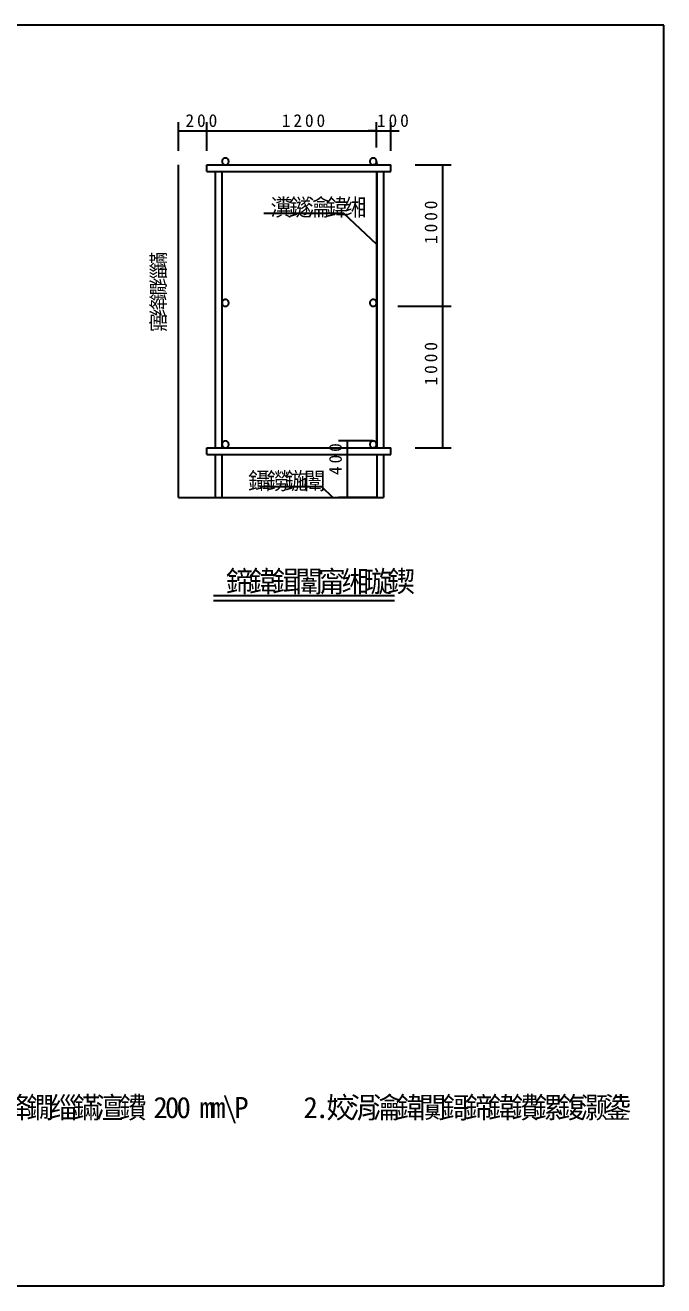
# Model space of a CAD drawing. Header units: metres. Extents: x 0 to 420, y 0 to 297.
# Drawn here: x 269.7 to 420, y 0 to 297 of the extents above; entities that cross this region are included whole.
import ezdxf

# ---------------------------------------------------------------- set-up
doc = ezdxf.new("R2010")
doc.units = ezdxf.units.M

msp = doc.modelspace()

# ---------------------------------------------------------------- linework, layer by layer
for p, q in [((420, 297), (0, 297)), ((420, 0), (420, 297)), ((305.72, 267.4), (305.72, 274.13)), ((312.38, 267.4), (312.38, 274.13)), ((312.38, 267.4), (312.38, 274.13)), ((352.38, 268.2), (352.38, 274.13)), ((352.38, 268.2), (352.38, 274.13)), ((355.72, 267.4), (355.72, 274.13)), ((305.72, 272.13), (312.38, 272.13)), ((312.38, 272.13), (352.38, 272.13)), ((352.38, 272.13), (350.38, 272.13)), ((352.38, 272.13), (355.72, 272.13)), ((355.72, 272.13), (357.72, 272.13)), ((352.38, 264.91), (352.42, 264.11)), ((352.42, 264.11), (352.42, 264.91)), ((305.72, 185.71), (305.72, 264.11)), ((312.38, 264.11), (355.72, 264.11)), ((312.38, 262.51), (312.38, 264.11)), ((312.38, 262.51), (355.72, 262.51)), ((314.38, 262.51), (314.38, 197.44)), ((315.98, 262.51), (315.98, 197.44)), ((352.42, 264.11), (351.58, 264.11)), ((352.42, 197.44), (352.42, 262.51)), ((352.42, 262.51), (352.42, 197.44)), ((354.02, 262.51), (354.02, 197.44)), ((355.72, 262.51), (355.72, 264.11)), ((361.49, 264.11), (369.92, 264.11)), ((367.92, 264.11), (367.92, 230.77)), ((344.71, 252.65), (325.83, 252.65)), ((352.42, 245.32), (344.71, 252.65)), ((357.36, 230.77), (369.92, 230.77)), ((357.36, 230.77), (369.92, 230.77)), ((367.92, 230.77), (367.92, 197.44)), ((351.58, 199.04), (343.43, 199.04)), ((345.43, 199.04), (345.43, 185.71)), ((312.38, 197.44), (355.72, 197.44)), ((312.38, 195.84), (312.38, 197.44)), ((351.58, 197.44), (352.42, 197.44)), ((352.42, 197.44), (351.58, 197.44)), ((352.38, 198.24), (352.42, 197.44)), ((352.42, 197.44), (352.42, 197.44)), ((355.72, 195.84), (355.72, 197.44)), ((361.49, 197.44), (369.92, 197.44)), ((312.38, 195.84), (355.72, 195.84)), ((314.38, 195.84), (314.38, 185.71)), ((315.98, 195.84), (315.98, 185.71)), ((352.42, 195.84), (352.42, 185.71)), ((354.02, 195.84), (354.02, 185.71)), ((339.47, 188.22), (324.85, 188.22)), ((342.12, 185.71), (339.47, 188.22)), ((305.72, 185.71), (354.02, 185.71)), ((352.42, 185.71), (343.43, 185.71)), ((313.99, 162.67), (356.62, 162.67)), ((313.99, 161.42), (356.62, 161.42)), ((0, 0), (420, 0))]:
    msp.add_line(p, q)
for points in [[(317.58, 264.91), (317.58, 264.98), (317.57, 265.06), (317.55, 265.14), (317.52, 265.21), (317.49, 265.28), (317.45, 265.35), (317.4, 265.41), (317.35, 265.47), (317.29, 265.52), (317.23, 265.57), (317.16, 265.61), (317.09, 265.64), (317.01, 265.67), (316.94, 265.69), (316.86, 265.7), (316.78, 265.71), (316.7, 265.7), (316.63, 265.69), (316.55, 265.67), (316.48, 265.64), (316.4, 265.61), (316.34, 265.57), (316.27, 265.52), (316.22, 265.47), (316.16, 265.41), (316.12, 265.35), (316.08, 265.28), (316.04, 265.21), (316.02, 265.14), (316, 265.06), (315.99, 264.98), (315.98, 264.91), (315.99, 264.83), (316, 264.75), (316.02, 264.67), (316.04, 264.6), (316.08, 264.53), (316.12, 264.46), (316.16, 264.4), (316.22, 264.34), (316.27, 264.29), (316.34, 264.24), (316.4, 264.2), (316.48, 264.17), (316.55, 264.14), (316.63, 264.12), (316.7, 264.11), (316.78, 264.11), (316.86, 264.11), (316.94, 264.12), (317.01, 264.14), (317.09, 264.17), (317.16, 264.2), (317.23, 264.24), (317.29, 264.29), (317.35, 264.34), (317.4, 264.4), (317.45, 264.46), (317.49, 264.53), (317.52, 264.6), (317.55, 264.67), (317.57, 264.75), (317.58, 264.83), (317.58, 264.91)], [(352.38, 264.91), (352.38, 264.98), (352.37, 265.06), (352.35, 265.14), (352.32, 265.21), (352.29, 265.28), (352.25, 265.35), (352.2, 265.41), (352.15, 265.47), (352.09, 265.52), (352.03, 265.57), (351.96, 265.61), (351.89, 265.64), (351.81, 265.67), (351.74, 265.69), (351.66, 265.7), (351.58, 265.71), (351.5, 265.7), (351.43, 265.69), (351.35, 265.67), (351.28, 265.64), (351.2, 265.61), (351.14, 265.57), (351.07, 265.52), (351.02, 265.47), (350.96, 265.41), (350.92, 265.35), (350.88, 265.28), (350.84, 265.21), (350.82, 265.14), (350.8, 265.06), (350.79, 264.98), (350.78, 264.91), (350.79, 264.83), (350.8, 264.75), (350.82, 264.67), (350.84, 264.6), (350.88, 264.53), (350.92, 264.46), (350.96, 264.4), (351.02, 264.34), (351.07, 264.29), (351.14, 264.24), (351.2, 264.2), (351.28, 264.17), (351.35, 264.14), (351.43, 264.12), (351.5, 264.11), (351.58, 264.11), (351.66, 264.11), (351.74, 264.12), (351.81, 264.14), (351.89, 264.17), (351.96, 264.2), (352.03, 264.24), (352.09, 264.29), (352.15, 264.34), (352.2, 264.4), (352.25, 264.46), (352.29, 264.53), (352.32, 264.6), (352.35, 264.67), (352.37, 264.75), (352.38, 264.83), (352.38, 264.91)], [(317.58, 231.57), (317.58, 231.65), (317.57, 231.73), (317.55, 231.8), (317.52, 231.88), (317.49, 231.95), (317.45, 232.02), (317.4, 232.08), (317.35, 232.14), (317.29, 232.19), (317.23, 232.24), (317.16, 232.28), (317.09, 232.31), (317.01, 232.34), (316.94, 232.36), (316.86, 232.37), (316.78, 232.37), (316.7, 232.37), (316.63, 232.36), (316.55, 232.34), (316.48, 232.31), (316.4, 232.28), (316.34, 232.24), (316.27, 232.19), (316.22, 232.14), (316.16, 232.08), (316.12, 232.02), (316.08, 231.95), (316.04, 231.88), (316.02, 231.8), (316, 231.73), (315.99, 231.65), (315.98, 231.57), (315.99, 231.49), (316, 231.42), (316.02, 231.34), (316.04, 231.27), (316.08, 231.19), (316.12, 231.13), (316.16, 231.06), (316.22, 231.01), (316.27, 230.95), (316.34, 230.91), (316.4, 230.87), (316.48, 230.83), (316.55, 230.81), (316.63, 230.79), (316.7, 230.78), (316.78, 230.77), (316.86, 230.78), (316.94, 230.79), (317.01, 230.81), (317.09, 230.83), (317.16, 230.87), (317.23, 230.91), (317.29, 230.95), (317.35, 231.01), (317.4, 231.06), (317.45, 231.13), (317.49, 231.19), (317.52, 231.27), (317.55, 231.34), (317.57, 231.42), (317.58, 231.49), (317.58, 231.57)], [(352.38, 231.57), (352.38, 231.65), (352.37, 231.73), (352.35, 231.8), (352.32, 231.88), (352.29, 231.95), (352.25, 232.02), (352.2, 232.08), (352.15, 232.14), (352.09, 232.19), (352.03, 232.24), (351.96, 232.28), (351.89, 232.31), (351.81, 232.34), (351.74, 232.36), (351.66, 232.37), (351.58, 232.37), (351.5, 232.37), (351.43, 232.36), (351.35, 232.34), (351.28, 232.31), (351.2, 232.28), (351.14, 232.24), (351.07, 232.19), (351.02, 232.14), (350.96, 232.08), (350.92, 232.02), (350.88, 231.95), (350.84, 231.88), (350.82, 231.8), (350.8, 231.73), (350.79, 231.65), (350.78, 231.57), (350.79, 231.49), (350.8, 231.42), (350.82, 231.34), (350.84, 231.27), (350.88, 231.19), (350.92, 231.13), (350.96, 231.06), (351.02, 231.01), (351.07, 230.95), (351.14, 230.91), (351.2, 230.87), (351.28, 230.83), (351.35, 230.81), (351.43, 230.79), (351.5, 230.78), (351.58, 230.77), (351.66, 230.78), (351.74, 230.79), (351.81, 230.81), (351.89, 230.83), (351.96, 230.87), (352.03, 230.91), (352.09, 230.95), (352.15, 231.01), (352.2, 231.06), (352.25, 231.13), (352.29, 231.19), (352.32, 231.27), (352.35, 231.34), (352.37, 231.42), (352.38, 231.49), (352.38, 231.57)], [(317.58, 198.24), (317.58, 198.32), (317.57, 198.39), (317.55, 198.47), (317.52, 198.54), (317.49, 198.62), (317.45, 198.68), (317.4, 198.75), (317.35, 198.8), (317.29, 198.86), (317.23, 198.9), (317.16, 198.94), (317.09, 198.98), (317.01, 199), (316.94, 199.02), (316.86, 199.03), (316.78, 199.04), (316.7, 199.03), (316.63, 199.02), (316.55, 199), (316.48, 198.98), (316.4, 198.94), (316.34, 198.9), (316.27, 198.86), (316.22, 198.8), (316.16, 198.75), (316.12, 198.68), (316.08, 198.62), (316.04, 198.54), (316.02, 198.47), (316, 198.39), (315.99, 198.32), (315.98, 198.24), (315.99, 198.16), (316, 198.08), (316.02, 198.01), (316.04, 197.93), (316.08, 197.86), (316.12, 197.79), (316.16, 197.73), (316.22, 197.67), (316.27, 197.62), (316.34, 197.57), (316.4, 197.53), (316.48, 197.5), (316.55, 197.47), (316.63, 197.45), (316.7, 197.44), (316.78, 197.44), (316.86, 197.44), (316.94, 197.45), (317.01, 197.47), (317.09, 197.5), (317.16, 197.53), (317.23, 197.57), (317.29, 197.62), (317.35, 197.67), (317.4, 197.73), (317.45, 197.79), (317.49, 197.86), (317.52, 197.93), (317.55, 198.01), (317.57, 198.08), (317.58, 198.16), (317.58, 198.24)], [(352.38, 198.24), (352.38, 198.32), (352.37, 198.39), (352.35, 198.47), (352.32, 198.54), (352.29, 198.62), (352.25, 198.68), (352.2, 198.75), (352.15, 198.8), (352.09, 198.86), (352.03, 198.9), (351.96, 198.94), (351.89, 198.98), (351.81, 199), (351.74, 199.02), (351.66, 199.03), (351.58, 199.04), (351.5, 199.03), (351.43, 199.02), (351.35, 199), (351.28, 198.98), (351.2, 198.94), (351.14, 198.9), (351.07, 198.86), (351.02, 198.8), (350.96, 198.75), (350.92, 198.68), (350.88, 198.62), (350.84, 198.54), (350.82, 198.47), (350.8, 198.39), (350.79, 198.32), (350.78, 198.24), (350.79, 198.16), (350.8, 198.08), (350.82, 198.01), (350.84, 197.93), (350.88, 197.86), (350.92, 197.79), (350.96, 197.73), (351.02, 197.67), (351.07, 197.62), (351.14, 197.57), (351.2, 197.53), (351.28, 197.5), (351.35, 197.47), (351.43, 197.45), (351.5, 197.44), (351.58, 197.44), (351.66, 197.44), (351.74, 197.45), (351.81, 197.47), (351.89, 197.5), (351.96, 197.53), (352.03, 197.57), (352.09, 197.62), (352.15, 197.67), (352.2, 197.73), (352.25, 197.79), (352.29, 197.86), (352.32, 197.93), (352.35, 198.01), (352.37, 198.08), (352.38, 198.16), (352.38, 198.24)]]:
    msp.add_lwpolyline(points)

# ---------------------------------------------------------------- texts
for s, height, p in [('2', 3, (307.38, 273.04)), ('0', 3, (310.11, 273.04)), ('0', 3, (312.84, 273.04)), ('1', 3, (330.06, 273.04)), ('2', 3, (332.79, 273.04)), ('0', 3, (335.52, 273.04)), ('0', 3, (338.24, 273.04)), ('1', 3, (352.48, 273.04)), ('0', 3, (355.2, 273.04)), ('0', 3, (357.93, 273.04)), ('瀵', 4, (327.41, 252.1)), ('鐩', 4, (331.76, 252.1)), ('瀹', 4, (336.11, 252.1)), ('鍏', 4, (340.45, 252.1)), ('缃', 4, (344.8, 252.1)), ('鑷', 4, (322.14, 187.64)), ('鐒', 4, (326.49, 187.64)), ('鍦', 4, (330.83, 187.64)), ('闈', 4, (335.18, 187.64)), ('鍗', 5, (316.9, 163.45)), ('鍏', 5, (322.34, 163.45)), ('鍓', 5, (327.77, 163.45)), ('闈', 5, (333.21, 163.45)), ('甯', 5, (338.64, 163.45)), ('缃', 5, (344.08, 163.45)), ('璇', 5, (349.51, 163.45)), ('鍥', 5, (354.94, 163.45)), ('绛', 5, (264.51, 39.5)), ('鐗', 5, (269.94, 39.5)), ('缁', 5, (275.38, 39.5)), ('鏋', 5, (280.81, 39.5)), ('澶', 5, (286.25, 39.5)), ('鐨', 5, (291.68, 39.5)), ('\\', 5, (316.14, 39.5)), ('姣', 5, (340.59, 39.5)), ('涓', 5, (346.03, 39.5)), ('瀹', 5, (351.46, 39.5)), ('鍏', 5, (356.9, 39.5)), ('闃', 5, (362.33, 39.5)), ('鎶', 5, (367.77, 39.5)), ('鍗', 5, (373.2, 39.5)), ('鍏', 5, (378.64, 39.5)), ('鐨', 5, (384.07, 39.5)), ('鏍', 5, (389.51, 39.5)), ('鍑', 5, (394.94, 39.5)), ('灏', 5, (400.38, 39.5)), ('鍌', 5, (405.81, 39.5)), ('2', 5, (299.83, 39.5)), ('0', 5, (302.55, 39.5)), ('0', 5, (305.27, 39.5)), ('m', 5, (310.7, 39.5)), ('m', 5, (313.42, 39.5)), ('P', 5, (318.86, 39.5)), ('2', 5, (335.16, 39.5)), ('.', 5, (337.88, 39.5))]:
    msp.add_text(s, height=height).set_placement(p)
for s, height, p in [('0', 3, (366.67, 253.64)), ('0', 3, (366.67, 250.92)), ('0', 3, (366.67, 248.19)), ('1', 3, (366.67, 245.46)), ('鏋', 3.33, (302.68, 239.28)), ('缁', 3.33, (302.68, 235.66)), ('鐗', 3.33, (302.68, 232.04)), ('绛', 3.33, (302.68, 228.41)), ('寤', 3.33, (302.68, 224.79)), ('0', 3, (366.67, 220.31)), ('0', 3, (366.67, 217.58)), ('0', 3, (366.67, 214.85)), ('1', 3, (366.67, 212.13)), ('0', 3, (344.18, 196.48)), ('0', 3, (344.18, 193.75)), ('4', 3, (344.18, 191.02))]:
    msp.add_text(s, height=height, rotation=90).set_placement(p)

doc.saveas('drawing.dxf')
